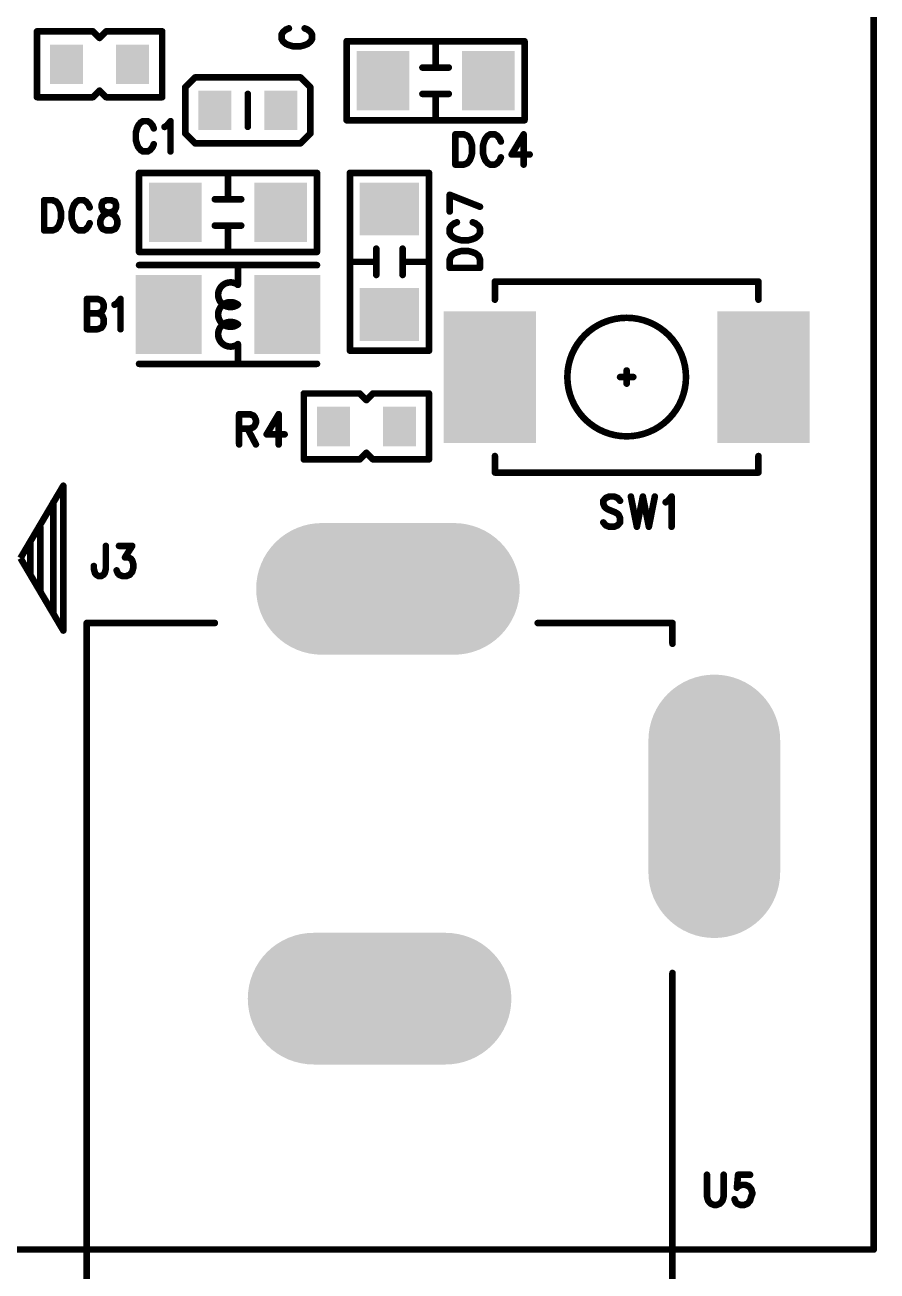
# Model space of a CAD drawing. Extents: x 100 to 134.1, y 89.8 to 141.6.
# Drawn here: x 121.12 to 134.05, y 99.67 to 118.6 of the extents above; entities that cross this region are included whole.
import ezdxf

# ---------------------------------------------------------------- set-up
doc = ezdxf.new("R2010")
doc.units = 0
doc.layers.get('0').update_dxf_attribs({"linetype": 'CONTINUOUS'})
doc.layers.add('MASK-TOP_PHO', color=10, linetype='CONTINUOUS')
doc.layers.add('SILK-TOP_PHO', color=9, linetype='CONTINUOUS')

# ---------------------------------------------------------------- blocks, each defined once
blk = doc.blocks.new('ROUND_1')
at = {"const_width": 0.050038}
blk.add_lwpolyline([(-0.025018, 0, 1), (0.025018, 0, 1)], format="xyb", close=True, dxfattribs=at)
blk = doc.blocks.new('SQUARE_16')
blk.add_solid([(0.250062, 0.250062), (0.250062, -0.250062), (-0.250062, 0.250062), (-0.250062, -0.250062)])
blk = doc.blocks.new('SQUARE_33')
blk.add_solid([(0.499998, 0.499998), (0.499998, -0.499998), (-0.499998, 0.499998), (-0.499998, -0.499998)])
blk = doc.blocks.new('ROUND_123')
at = {"const_width": 0.999998}
blk.add_lwpolyline([(-0.499998, 0, 1), (0.499998, 0, 1)], format="xyb", close=True, dxfattribs=at)
blk = doc.blocks.new('SQUARE_132')
blk.add_solid([(0.700024, 0.700024), (0.700024, -0.700024), (-0.700024, 0.700024), (-0.700024, -0.700024)])
blk = doc.blocks.new('SQUARE_165')
blk.add_solid([(0.40005, 0.40005), (0.40005, -0.40005), (-0.40005, 0.40005), (-0.40005, -0.40005)])

msp = doc.modelspace()

# ---------------------------------------------------------------- linework, layer by layer
at = {"layer": 'MASK-TOP_PHO'}
for points, const_width in [([(133.999986, 100.000054), (133.999986, 141.500098)], 0.100076), ([(121.750074, 117.94998), (121.750074, 118.050056)], 0.500124), ([(122.750072, 117.94998), (122.750072, 118.050056)], 0.500124), ([(126.549912, 117.700044), (126.549912, 117.80012)], 0.8001), ([(128.150112, 117.700044), (128.150112, 117.80012)], 0.8001), ([(124.000006, 117.350032), (124.000006, 117.249956)], 0.500124), ([(125.000004, 117.350032), (125.000004, 117.249956)], 0.500124), ([(123.400058, 115.700048), (123.400058, 115.800124)], 0.8001), ([(125.000004, 115.700048), (125.000004, 115.800124)], 0.8001), ([(126.700026, 115.800124), (126.59995, 115.800124)], 0.8001), ([(123.299982, 114.100102), (123.299982, 114.3)], 0.999996), ([(125.10008, 114.100102), (125.10008, 114.3)], 0.999996), ([(126.700026, 114.199924), (126.59995, 114.199924)], 0.8001), ([(128.175004, 112.94999), (128.175004, 113.549938)], 1.400048), ([(132.32511, 112.94999), (132.32511, 113.549938)], 1.400048), ([(125.800104, 112.450118), (125.800104, 112.54994)], 0.500124), ([(126.800102, 112.450118), (126.800102, 112.54994)], 0.500124), ([(127.627126, 110.033054), (125.626876, 110.033054)], 1.999996), ([(131.579874, 107.731052), (131.579874, 105.731056)], 1.999996), ([(127.500126, 103.810054), (125.499876, 103.810054)], 1.999996), ([(100.000054, 100.000054), (133.999986, 100.000054)], 0.100076)]:
    msp.add_lwpolyline(points, dxfattribs=dict(at, const_width=const_width))
at = {"layer": 'SILK-TOP_PHO', "const_width": 0.100076}
for points in [[(133.999986, 100.000054), (133.999986, 141.500098)], [(121.299986, 118.49989), (121.299986, 117.499892)], [(122.150124, 118.49989), (121.299986, 118.49989)], [(122.249946, 118.400068), (122.150124, 118.49989)], [(122.350022, 118.49989), (122.249946, 118.400068)], [(123.199906, 118.49989), (122.350022, 118.49989)], [(123.199906, 117.499892), (123.199906, 118.49989)], [(125.035818, 118.491), (125.013974, 118.454424)], [(125.013974, 118.454424), (125.013974, 118.38178)], [(125.07976, 118.527322), (125.035818, 118.491)], [(125.123448, 118.545356), (125.07976, 118.527322)], [(125.407928, 118.527322), (125.363986, 118.545356)], [(125.451616, 118.491), (125.407928, 118.527322)], [(125.47346, 118.454424), (125.451616, 118.491)], [(125.47346, 118.38178), (125.47346, 118.454424)], [(125.013974, 118.38178), (125.035818, 118.345458)], [(125.035818, 118.345458), (125.07976, 118.309136)], [(125.07976, 118.309136), (125.123448, 118.290848)], [(125.123448, 118.290848), (125.18898, 118.272814)], [(125.18898, 118.272814), (125.298454, 118.272814)], [(125.298454, 118.272814), (125.363986, 118.290848)], [(125.363986, 118.290848), (125.407928, 118.309136)], [(125.407928, 118.309136), (125.451616, 118.345458)], [(125.451616, 118.345458), (125.47346, 118.38178)], [(126.000002, 118.35003), (128.700022, 118.35003)], [(126.000002, 117.14988), (126.000002, 118.35003)], [(127.350012, 118.35003), (127.350012, 117.94998)], [(128.700022, 118.35003), (128.700022, 117.14988)], [(127.150114, 117.94998), (127.54991, 117.94998)], [(123.700032, 117.80012), (123.549918, 117.650006)], [(125.299978, 117.80012), (123.700032, 117.80012)], [(125.450092, 117.650006), (125.299978, 117.80012)], [(121.299986, 117.499892), (122.150124, 117.499892)], [(122.150124, 117.499892), (122.249946, 117.599968)], [(122.249946, 117.599968), (122.350022, 117.499892)], [(122.350022, 117.499892), (123.199906, 117.499892)], [(123.549918, 117.650006), (123.549918, 116.949982)], [(124.499878, 117.54993), (124.499878, 117.050058)], [(125.450092, 116.949982), (125.450092, 117.650006)], [(127.150114, 117.54993), (127.54991, 117.54993)], [(127.350012, 117.14988), (127.350012, 117.54993)], [(122.872754, 117.114066), (122.836432, 117.070378)], [(122.909076, 117.13591), (122.872754, 117.114066)], [(122.98172, 117.13591), (122.909076, 117.13591)], [(123.018296, 117.114066), (122.98172, 117.13591)], [(123.054618, 117.070378), (123.018296, 117.114066)], [(123.272804, 117.070378), (123.32716, 117.13591)], [(123.32716, 117.13591), (123.32716, 116.676678)], [(128.700022, 117.14988), (126.000002, 117.14988)], [(122.818144, 117.026436), (122.80011, 116.960904)], [(122.80011, 116.960904), (122.80011, 116.851684)], [(122.836432, 117.070378), (122.818144, 117.026436)], [(123.072652, 117.026436), (123.054618, 117.070378)], [(123.236482, 117.048534), (123.272804, 117.070378)], [(123.549918, 116.949982), (123.700032, 116.800122)], [(125.299978, 116.800122), (125.450092, 116.949982)], [(127.649986, 116.936012), (127.649986, 116.476526)], [(127.649986, 116.936012), (127.77724, 116.936012)], [(127.77724, 116.936012), (127.83185, 116.914168)], [(127.83185, 116.914168), (127.868172, 116.870226)], [(128.140968, 116.914168), (128.104646, 116.870226)], [(128.17729, 116.936012), (128.140968, 116.914168)], [(128.249934, 116.936012), (128.17729, 116.936012)], [(128.286256, 116.914168), (128.249934, 116.936012)], [(128.322832, 116.870226), (128.286256, 116.914168)], [(128.686306, 116.936012), (128.504442, 116.629688)], [(128.686306, 116.936012), (128.686306, 116.476526)], [(122.80011, 116.851684), (122.818144, 116.785898)], [(122.818144, 116.785898), (122.836432, 116.74221)], [(122.836432, 116.74221), (122.872754, 116.698522)], [(123.018296, 116.698522), (123.054618, 116.74221)], [(123.054618, 116.74221), (123.072652, 116.785898)], [(123.700032, 116.800122), (125.299978, 116.800122)], [(127.868172, 116.870226), (127.88646, 116.826538)], [(127.88646, 116.826538), (127.904494, 116.761006)], [(127.904494, 116.761006), (127.904494, 116.651532)], [(128.086358, 116.826538), (128.06807, 116.761006)], [(128.06807, 116.761006), (128.06807, 116.651532)], [(128.104646, 116.870226), (128.086358, 116.826538)], [(128.340866, 116.826538), (128.322832, 116.870226)], [(122.872754, 116.698522), (122.909076, 116.676678)], [(122.909076, 116.676678), (122.98172, 116.676678)], [(122.98172, 116.676678), (123.018296, 116.698522)], [(127.868172, 116.542312), (127.83185, 116.49837)], [(127.88646, 116.586), (127.868172, 116.542312)], [(127.904494, 116.651532), (127.88646, 116.586)], [(128.06807, 116.651532), (128.086358, 116.586)], [(128.086358, 116.586), (128.104646, 116.542312)], [(128.104646, 116.542312), (128.140968, 116.49837)], [(128.286256, 116.49837), (128.322832, 116.542312)], [(128.322832, 116.542312), (128.340866, 116.586)], [(128.504442, 116.629688), (128.777238, 116.629688)], [(122.849894, 116.350034), (125.549914, 116.350034)], [(122.849894, 115.149884), (122.849894, 116.350034)], [(124.199904, 116.350034), (124.199904, 115.949984)], [(125.549914, 116.350034), (125.549914, 115.149884)], [(126.05004, 113.650014), (126.05004, 116.350034)], [(126.05004, 116.350034), (127.249936, 116.350034)], [(127.249936, 116.350034), (127.249936, 113.650014)], [(127.77724, 116.476526), (127.649986, 116.476526)], [(127.83185, 116.49837), (127.77724, 116.476526)], [(128.140968, 116.49837), (128.17729, 116.476526)], [(128.17729, 116.476526), (128.249934, 116.476526)], [(128.249934, 116.476526), (128.286256, 116.49837)], [(127.564134, 116.018056), (128.023366, 115.836446)], [(127.564134, 115.763548), (127.564134, 116.018056)], [(121.409206, 115.936014), (121.409206, 115.476528)], [(121.409206, 115.936014), (121.53646, 115.936014)], [(121.53646, 115.936014), (121.590816, 115.91417)], [(121.590816, 115.91417), (121.627392, 115.870228)], [(121.627392, 115.870228), (121.645426, 115.82654)], [(121.645426, 115.82654), (121.663714, 115.761008)], [(121.845578, 115.82654), (121.82729, 115.761008)], [(121.863612, 115.870228), (121.845578, 115.82654)], [(121.899934, 115.91417), (121.863612, 115.870228)], [(121.936256, 115.936014), (121.899934, 115.91417)], [(122.009154, 115.936014), (121.936256, 115.936014)], [(122.045476, 115.91417), (122.009154, 115.936014)], [(122.081798, 115.870228), (122.045476, 115.91417)], [(122.100086, 115.82654), (122.081798, 115.870228)], [(122.299984, 115.91417), (122.281696, 115.870228)], [(122.281696, 115.870228), (122.281696, 115.82654)], [(122.281696, 115.82654), (122.299984, 115.782852)], [(122.354594, 115.936014), (122.299984, 115.91417)], [(122.299984, 115.782852), (122.336306, 115.761008)], [(122.427238, 115.936014), (122.354594, 115.936014)], [(122.481848, 115.91417), (122.427238, 115.936014)], [(122.445526, 115.761008), (122.481848, 115.782852)], [(122.499882, 115.870228), (122.481848, 115.91417)], [(122.481848, 115.782852), (122.499882, 115.82654)], [(122.499882, 115.82654), (122.499882, 115.870228)], [(124.000006, 115.949984), (124.400056, 115.949984)], [(121.645426, 115.586002), (121.627392, 115.542314)], [(121.663714, 115.651534), (121.645426, 115.586002)], [(121.663714, 115.761008), (121.663714, 115.651534)], [(121.82729, 115.761008), (121.82729, 115.651534)], [(121.82729, 115.651534), (121.845578, 115.586002)], [(121.845578, 115.586002), (121.863612, 115.542314)], [(122.081798, 115.542314), (122.100086, 115.586002)], [(122.263662, 115.62969), (122.281696, 115.673378)], [(122.263662, 115.564158), (122.263662, 115.62969)], [(122.281696, 115.673378), (122.318272, 115.717066)], [(122.318272, 115.717066), (122.372628, 115.739164)], [(122.336306, 115.761008), (122.409204, 115.739164)], [(122.372628, 115.739164), (122.445526, 115.761008)], [(122.409204, 115.739164), (122.46356, 115.717066)], [(122.46356, 115.717066), (122.499882, 115.673378)], [(122.499882, 115.673378), (122.51817, 115.62969)], [(122.51817, 115.62969), (122.51817, 115.564158)], [(127.629666, 115.581938), (127.585978, 115.545362)], [(127.673354, 115.599972), (127.629666, 115.581938)], [(127.957834, 115.581938), (127.914146, 115.599972)], [(128.001522, 115.545362), (127.957834, 115.581938)], [(121.53646, 115.476528), (121.409206, 115.476528)], [(121.590816, 115.498372), (121.53646, 115.476528)], [(121.627392, 115.542314), (121.590816, 115.498372)], [(121.863612, 115.542314), (121.899934, 115.498372)], [(121.899934, 115.498372), (121.936256, 115.476528)], [(121.936256, 115.476528), (122.009154, 115.476528)], [(122.009154, 115.476528), (122.045476, 115.498372)], [(122.045476, 115.498372), (122.081798, 115.542314)], [(122.281696, 115.520216), (122.263662, 115.564158)], [(122.299984, 115.498372), (122.281696, 115.520216)], [(122.354594, 115.476528), (122.299984, 115.498372)], [(122.427238, 115.476528), (122.354594, 115.476528)], [(122.481848, 115.498372), (122.427238, 115.476528)], [(122.499882, 115.520216), (122.481848, 115.498372)], [(122.51817, 115.564158), (122.499882, 115.520216)], [(124.000006, 115.549934), (124.400056, 115.549934)], [(124.199904, 115.149884), (124.199904, 115.549934)], [(127.585978, 115.545362), (127.564134, 115.50904)], [(127.564134, 115.50904), (127.564134, 115.436396)], [(127.564134, 115.436396), (127.585978, 115.400074)], [(127.585978, 115.400074), (127.629666, 115.363752)], [(127.957834, 115.363752), (128.001522, 115.400074)], [(128.023366, 115.50904), (128.001522, 115.545362)], [(128.001522, 115.400074), (128.023366, 115.436396)], [(128.023366, 115.436396), (128.023366, 115.50904)], [(127.629666, 115.363752), (127.673354, 115.345464)], [(127.673354, 115.345464), (127.73914, 115.327176)], [(127.73914, 115.327176), (127.84836, 115.327176)], [(127.84836, 115.327176), (127.914146, 115.345464)], [(127.914146, 115.345464), (127.957834, 115.363752)], [(125.549914, 115.149884), (122.849894, 115.149884)], [(126.45009, 114.800126), (126.45009, 115.199922)], [(126.849886, 114.800126), (126.849886, 115.199922)], [(127.564134, 115.036346), (127.585978, 115.090956)], [(127.564134, 114.909092), (127.564134, 115.036346)], [(127.585978, 115.090956), (127.629666, 115.127278)], [(127.629666, 115.127278), (127.673354, 115.145566)], [(127.673354, 115.145566), (127.73914, 115.1636)], [(127.73914, 115.1636), (127.84836, 115.1636)], [(127.84836, 115.1636), (127.914146, 115.145566)], [(127.914146, 115.145566), (127.957834, 115.127278)], [(127.957834, 115.127278), (128.001522, 115.090956)], [(128.001522, 115.090956), (128.023366, 115.036346)], [(128.023366, 115.036346), (128.023366, 114.909092)], [(122.849894, 114.949986), (125.549914, 114.949986)], [(124.350018, 114.899948), (124.350018, 114.650012)], [(126.05004, 115.000024), (126.45009, 115.000024)], [(127.249936, 115.000024), (126.849886, 115.000024)], [(127.564134, 114.909092), (128.023366, 114.909092)], [(128.249934, 114.424968), (128.249934, 114.70005)], [(128.249934, 114.70005), (132.249926, 114.70005)], [(132.249926, 114.70005), (132.249926, 114.424968)], [(122.059192, 114.43589), (122.059192, 113.976658)], [(122.059192, 114.43589), (122.222768, 114.43589)], [(122.222768, 114.43589), (122.277378, 114.414046)], [(122.277378, 114.414046), (122.295412, 114.392202)], [(122.295412, 114.260884), (122.277378, 114.23904)], [(122.295412, 114.392202), (122.3137, 114.348514)], [(122.3137, 114.304572), (122.295412, 114.260884)], [(122.3137, 114.348514), (122.3137, 114.304572)], [(122.477276, 114.348514), (122.513598, 114.370358)], [(122.513598, 114.370358), (122.568208, 114.43589)], [(122.568208, 114.43589), (122.568208, 113.976658)], [(122.059192, 114.217196), (122.222768, 114.217196)], [(122.277378, 114.23904), (122.222768, 114.217196)], [(122.222768, 114.217196), (122.277378, 114.195352)], [(122.277378, 114.195352), (122.295412, 114.173508)], [(122.295412, 114.173508), (122.3137, 114.129566)], [(122.3137, 114.129566), (122.3137, 114.064034)], [(122.222768, 113.976658), (122.059192, 113.976658)], [(122.277378, 113.998502), (122.222768, 113.976658)], [(122.295412, 114.020346), (122.277378, 113.998502)], [(122.3137, 114.064034), (122.295412, 114.020346)], [(124.350018, 113.75009), (124.350018, 113.4999)], [(127.249936, 113.650014), (126.05004, 113.650014)], [(122.849894, 113.450116), (125.549914, 113.450116)], [(130.24993, 113.35004), (130.24993, 113.149888)], [(130.150108, 113.249964), (130.350006, 113.249964)], [(125.350016, 113.000028), (125.350016, 112.00003)], [(126.1999, 113.000028), (125.350016, 113.000028)], [(126.299976, 112.899952), (126.1999, 113.000028)], [(126.400052, 113.000028), (126.299976, 112.899952)], [(127.249936, 113.000028), (126.400052, 113.000028)], [(127.249936, 112.00003), (127.249936, 113.000028)], [(124.368306, 112.68583), (124.368306, 112.226598)], [(124.368306, 112.68583), (124.531882, 112.68583)], [(124.531882, 112.68583), (124.586238, 112.663986)], [(124.586238, 112.663986), (124.604526, 112.642142)], [(124.604526, 112.642142), (124.622814, 112.598454)], [(124.622814, 112.554766), (124.604526, 112.510824)], [(124.622814, 112.598454), (124.622814, 112.554766)], [(124.968254, 112.68583), (124.78639, 112.37976)], [(124.968254, 112.68583), (124.968254, 112.226598)], [(124.531882, 112.467136), (124.368306, 112.467136)], [(124.49556, 112.467136), (124.622814, 112.226598)], [(124.586238, 112.48898), (124.531882, 112.467136)], [(124.604526, 112.510824), (124.586238, 112.48898)], [(124.78639, 112.37976), (125.059186, 112.37976)], [(125.350016, 112.00003), (126.1999, 112.00003)], [(126.1999, 112.00003), (126.299976, 112.100106)], [(126.299976, 112.100106), (126.400052, 112.00003)], [(126.400052, 112.00003), (127.249936, 112.00003)], [(128.249934, 112.050068), (128.249934, 111.799878)], [(132.249926, 111.799878), (132.249926, 112.050068)], [(128.249934, 111.799878), (132.249926, 111.799878)], [(121.05005, 110.499906), (121.700036, 111.59998)], [(121.700036, 111.59998), (121.700036, 109.400086)], [(129.986278, 111.435896), (129.931922, 111.414052)], [(130.059176, 111.435896), (129.986278, 111.435896)], [(130.113532, 111.414052), (130.059176, 111.435896)], [(130.313684, 111.435896), (130.404616, 110.976664)], [(130.495548, 111.435896), (130.404616, 110.976664)], [(130.495548, 111.435896), (130.58648, 110.976664)], [(130.677158, 111.435896), (130.58648, 110.976664)], [(130.87731, 111.370364), (130.93192, 111.435896)], [(130.93192, 111.435896), (130.93192, 110.976664)], [(121.549922, 111.350044), (121.549922, 109.674914)], [(129.931922, 111.414052), (129.895346, 111.370364)], [(129.895346, 111.370364), (129.895346, 111.326676)], [(129.895346, 111.326676), (129.913634, 111.282734)], [(129.913634, 111.282734), (129.931922, 111.26089)], [(129.931922, 111.26089), (129.968244, 111.239046)], [(129.968244, 111.239046), (130.07721, 111.195358)], [(130.150108, 111.370364), (130.113532, 111.414052)], [(130.840988, 111.34852), (130.87731, 111.370364)], [(129.931922, 110.998508), (129.895346, 111.042196)], [(130.07721, 111.195358), (130.113532, 111.173514)], [(130.113532, 111.173514), (130.13182, 111.15167)], [(130.150108, 111.042196), (130.113532, 110.998508)], [(130.13182, 111.15167), (130.150108, 111.107728)], [(130.150108, 111.107728), (130.150108, 111.042196)], [(121.350024, 110.974886), (121.350024, 110.000034)], [(129.986278, 110.976664), (129.931922, 110.998508)], [(130.059176, 110.976664), (129.986278, 110.976664)], [(130.113532, 110.998508), (130.059176, 110.976664)], [(121.19991, 110.750096), (121.19991, 110.24997)], [(122.34545, 110.685834), (122.34545, 110.335822)], [(122.545348, 110.685834), (122.7455, 110.685834)], [(122.7455, 110.685834), (122.63628, 110.510828)], [(121.700036, 109.400086), (121.05005, 110.499906)], [(122.63628, 110.510828), (122.69089, 110.510828)], [(122.69089, 110.510828), (122.727212, 110.488984)], [(122.727212, 110.488984), (122.7455, 110.46714)], [(122.163586, 110.335822), (122.163586, 110.379764)], [(122.181874, 110.27029), (122.163586, 110.335822)], [(122.34545, 110.335822), (122.327162, 110.27029)], [(122.527314, 110.27029), (122.509026, 110.313978)], [(122.7455, 110.292134), (122.709178, 110.248446)], [(122.7455, 110.46714), (122.763534, 110.401608)], [(122.763534, 110.35792), (122.7455, 110.292134)], [(122.763534, 110.401608), (122.763534, 110.35792)], [(122.199908, 110.248446), (122.181874, 110.27029)], [(122.236484, 110.226602), (122.199908, 110.248446)], [(122.272806, 110.226602), (122.236484, 110.226602)], [(122.309128, 110.248446), (122.272806, 110.226602)], [(122.327162, 110.27029), (122.309128, 110.248446)], [(122.545348, 110.248446), (122.527314, 110.27029)], [(122.599958, 110.226602), (122.545348, 110.248446)], [(122.654568, 110.226602), (122.599958, 110.226602)], [(122.709178, 110.248446), (122.654568, 110.226602)], [(122.054874, 96.179894), (122.054874, 109.514894)], [(122.054874, 109.514894), (124.000006, 109.514894)], [(128.89992, 109.514894), (130.944874, 109.514894)], [(130.944874, 109.514894), (130.944874, 109.199934)], [(130.944874, 104.199944), (130.944874, 96.179894)], [(131.468114, 101.135942), (131.468114, 100.807774)], [(131.722622, 100.807774), (131.722622, 101.135942)], [(131.940808, 101.135942), (131.922774, 100.939092)], [(132.122672, 101.135942), (131.940808, 101.135942)], [(131.922774, 100.939092), (131.940808, 100.960936)], [(131.940808, 100.960936), (131.995418, 100.98278)], [(131.995418, 100.98278), (132.050028, 100.98278)], [(132.050028, 100.98278), (132.104638, 100.960936)], [(132.104638, 100.960936), (132.14096, 100.917248)], [(132.14096, 100.917248), (132.158994, 100.851462)], [(132.158994, 100.851462), (132.14096, 100.807774)], [(131.468114, 100.807774), (131.486402, 100.742242)], [(131.486402, 100.742242), (131.522724, 100.698554)], [(131.522724, 100.698554), (131.577334, 100.676456)], [(131.577334, 100.676456), (131.613656, 100.676456)], [(131.613656, 100.676456), (131.668266, 100.698554)], [(131.668266, 100.698554), (131.704588, 100.742242)], [(131.704588, 100.742242), (131.722622, 100.807774)], [(131.904486, 100.720398), (131.886452, 100.764086)], [(131.922774, 100.698554), (131.904486, 100.720398)], [(131.977384, 100.676456), (131.922774, 100.698554)], [(132.03174, 100.676456), (131.977384, 100.676456)], [(132.08635, 100.698554), (132.03174, 100.676456)], [(132.122672, 100.742242), (132.08635, 100.698554)], [(132.14096, 100.807774), (132.122672, 100.742242)], [(100.000054, 100.000054), (133.999986, 100.000054)], [(130.899916, 100.000054), (122.100086, 100.000054)]]:
    msp.add_lwpolyline(points, dxfattribs=at)
for points in [[(124.349764, 114.650266, 1.9989626), (124.350018, 114.350292)], [(124.349764, 114.350292, 1.9989626), (124.350018, 114.050318)], [(124.349764, 114.050318, 1.9989626), (124.350018, 113.750344)]]:
    msp.add_lwpolyline(points, format="xyb", dxfattribs=at)
msp.add_lwpolyline([(129.349754, 113.249964, 1), (131.150106, 113.249964, 1)], format="xyb", close=True, dxfattribs=at)

# ---------------------------------------------------------------- block references
at = {"layer": 'MASK-TOP_PHO'}
for name, p in [('SQUARE_16', (121.750074, 118.050056)), ('SQUARE_16', (122.750072, 118.050056)), ('SQUARE_16', (121.750074, 117.94998)), ('SQUARE_16', (122.750072, 117.94998)), ('SQUARE_165', (126.549912, 117.80012)), ('SQUARE_165', (126.549912, 117.700044)), ('SQUARE_165', (128.150112, 117.80012)), ('SQUARE_165', (128.150112, 117.700044)), ('SQUARE_16', (124.000006, 117.350032)), ('SQUARE_16', (125.000004, 117.350032)), ('SQUARE_16', (124.000006, 117.249956)), ('SQUARE_16', (125.000004, 117.249956)), ('SQUARE_165', (123.400058, 115.800124)), ('SQUARE_165', (125.000004, 115.800124)), ('SQUARE_165', (126.59995, 115.800124)), ('SQUARE_165', (126.700026, 115.800124)), ('SQUARE_165', (123.400058, 115.700048)), ('SQUARE_165', (125.000004, 115.700048)), ('SQUARE_33', (123.299982, 114.3)), ('SQUARE_33', (125.10008, 114.3)), ('SQUARE_33', (123.299982, 114.100102)), ('SQUARE_33', (125.10008, 114.100102)), ('SQUARE_165', (126.59995, 114.199924)), ('SQUARE_165', (126.700026, 114.199924)), ('SQUARE_132', (128.175004, 113.549938)), ('SQUARE_132', (132.32511, 113.549938)), ('SQUARE_132', (128.175004, 112.94999)), ('SQUARE_132', (132.32511, 112.94999)), ('SQUARE_16', (125.800104, 112.54994)), ('SQUARE_16', (126.800102, 112.54994)), ('SQUARE_16', (125.800104, 112.450118)), ('SQUARE_16', (126.800102, 112.450118)), ('ROUND_123', (125.626876, 110.033054)), ('ROUND_123', (127.627126, 110.033054)), ('ROUND_123', (131.579874, 107.731052)), ('ROUND_123', (131.579874, 105.731056)), ('ROUND_123', (125.499876, 103.810054)), ('ROUND_123', (127.500126, 103.810054)), ('ROUND_1', (133.999986, 100.000054))]:
    msp.add_blockref(name, p, dxfattribs=at)
at = {"layer": 'SILK-TOP_PHO'}
for p in [(121.299986, 118.49989), (121.299986, 118.49989), (122.150124, 118.49989), (122.350022, 118.49989), (123.199906, 118.49989), (125.013974, 118.454424), (125.035818, 118.491), (125.07976, 118.527322), (125.123448, 118.545356), (125.363986, 118.545356), (125.407928, 118.527322), (125.451616, 118.491), (125.47346, 118.454424), (122.249946, 118.400068), (125.013974, 118.38178), (125.035818, 118.345458), (125.07976, 118.309136), (125.123448, 118.290848), (125.18898, 118.272814), (125.298454, 118.272814), (125.363986, 118.290848), (125.407928, 118.309136), (125.451616, 118.345458), (125.47346, 118.38178), (126.000002, 118.35003), (126.000002, 118.35003), (127.350012, 118.35003), (128.700022, 118.35003), (127.150114, 117.94998), (127.350012, 117.94998), (127.54991, 117.94998), (123.700032, 117.80012), (125.299978, 117.80012), (121.299986, 117.499892), (122.150124, 117.499892), (122.249946, 117.599968), (122.350022, 117.499892), (123.199906, 117.499892), (123.549918, 117.650006), (124.499878, 117.54993), (125.450092, 117.650006), (127.150114, 117.54993), (127.350012, 117.54993), (127.54991, 117.54993), (122.872754, 117.114066), (122.909076, 117.13591), (122.98172, 117.13591), (123.018296, 117.114066), (123.32716, 117.13591), (126.000002, 117.14988), (127.350012, 117.14988), (128.700022, 117.14988), (122.80011, 116.960904), (122.818144, 117.026436), (122.818144, 117.026436), (122.836432, 117.070378), (123.054618, 117.070378), (123.072652, 117.026436), (123.236482, 117.048534), (123.272804, 117.070378), (123.549918, 116.949982), (124.499878, 117.050058), (125.450092, 116.949982), (127.649986, 116.936012), (127.649986, 116.936012), (127.77724, 116.936012), (127.83185, 116.914168), (128.140968, 116.914168), (128.17729, 116.936012), (128.249934, 116.936012), (128.286256, 116.914168), (128.686306, 116.936012), (128.686306, 116.936012), (122.80011, 116.851684), (122.818144, 116.785898), (122.836432, 116.74221), (123.054618, 116.74221), (123.072652, 116.785898), (123.700032, 116.800122), (125.299978, 116.800122), (125.299978, 116.800122), (127.868172, 116.870226), (127.88646, 116.826538), (127.904494, 116.761006), (128.06807, 116.761006), (128.086358, 116.826538), (128.104646, 116.870226), (128.322832, 116.870226), (128.340866, 116.826538), (122.872754, 116.698522), (122.909076, 116.676678), (122.98172, 116.676678), (123.018296, 116.698522), (123.32716, 116.676678), (127.868172, 116.542312), (127.88646, 116.586), (127.904494, 116.651532), (128.06807, 116.651532), (128.086358, 116.586), (128.104646, 116.542312), (128.322832, 116.542312), (128.340866, 116.586), (128.504442, 116.629688), (128.777238, 116.629688), (122.849894, 116.350034), (122.849894, 116.350034), (124.199904, 116.350034), (125.549914, 116.350034), (126.05004, 116.350034), (127.249936, 116.350034), (127.649986, 116.476526), (127.649986, 116.476526), (127.77724, 116.476526), (127.83185, 116.49837), (128.140968, 116.49837), (128.17729, 116.476526), (128.249934, 116.476526), (128.286256, 116.49837), (128.686306, 116.476526), (127.564134, 116.018056), (127.564134, 116.018056), (121.409206, 115.936014), (121.409206, 115.936014), (121.53646, 115.936014), (121.590816, 115.91417), (121.627392, 115.870228), (121.645426, 115.82654), (121.845578, 115.82654), (121.863612, 115.870228), (121.899934, 115.91417), (121.936256, 115.936014), (122.009154, 115.936014), (122.045476, 115.91417), (122.081798, 115.870228), (122.100086, 115.82654), (122.281696, 115.870228), (122.281696, 115.82654), (122.299984, 115.91417), (122.299984, 115.782852), (122.354594, 115.936014), (122.354594, 115.936014), (122.427238, 115.936014), (122.481848, 115.91417), (122.481848, 115.782852), (122.499882, 115.870228), (122.499882, 115.82654), (124.000006, 115.949984), (124.199904, 115.949984), (124.400056, 115.949984), (128.023366, 115.836446), (121.645426, 115.586002), (121.663714, 115.761008), (121.663714, 115.651534), (121.82729, 115.761008), (121.82729, 115.651534), (121.845578, 115.586002), (122.100086, 115.586002), (122.263662, 115.62969), (122.281696, 115.673378), (122.318272, 115.717066), (122.336306, 115.761008), (122.372628, 115.739164), (122.409204, 115.739164), (122.445526, 115.761008), (122.46356, 115.717066), (122.499882, 115.673378), (122.51817, 115.62969), (127.564134, 115.763548), (127.629666, 115.581938), (127.673354, 115.599972), (127.914146, 115.599972), (127.957834, 115.581938), (121.409206, 115.476528), (121.409206, 115.476528), (121.53646, 115.476528), (121.590816, 115.498372), (121.627392, 115.542314), (121.627392, 115.542314), (121.863612, 115.542314), (121.863612, 115.542314), (121.899934, 115.498372), (121.936256, 115.476528), (122.009154, 115.476528), (122.045476, 115.498372), (122.081798, 115.542314), (122.081798, 115.542314), (122.263662, 115.564158), (122.281696, 115.520216), (122.299984, 115.498372), (122.354594, 115.476528), (122.427238, 115.476528), (122.481848, 115.498372), (122.499882, 115.520216), (122.51817, 115.564158), (124.000006, 115.549934), (124.199904, 115.549934), (124.400056, 115.549934), (127.564134, 115.50904), (127.564134, 115.436396), (127.585978, 115.545362), (127.585978, 115.400074), (128.001522, 115.545362), (128.001522, 115.400074), (128.023366, 115.50904), (128.023366, 115.436396), (127.629666, 115.363752), (127.673354, 115.345464), (127.73914, 115.327176), (127.84836, 115.327176), (127.914146, 115.345464), (127.957834, 115.363752), (122.849894, 115.149884), (124.199904, 115.149884), (125.549914, 115.149884), (126.45009, 115.199922), (126.849886, 115.199922), (127.564134, 115.036346), (127.585978, 115.090956), (127.629666, 115.127278), (127.673354, 115.145566), (127.73914, 115.1636), (127.84836, 115.1636), (127.914146, 115.145566), (127.957834, 115.127278), (128.001522, 115.090956), (128.023366, 115.036346), (122.849894, 114.949986), (124.350018, 114.899948), (125.549914, 114.949986), (126.05004, 115.000024), (126.45009, 115.000024), (126.849886, 115.000024), (127.249936, 115.000024), (127.564134, 114.909092), (127.564134, 114.909092), (128.023366, 114.909092), (128.023366, 114.909092), (124.349764, 114.650266), (124.350018, 114.650012), (126.45009, 114.800126), (126.849886, 114.800126), (128.249934, 114.70005), (132.249926, 114.70005), (122.059192, 114.43589), (122.059192, 114.43589), (122.222768, 114.43589), (122.277378, 114.414046), (122.295412, 114.392202), (122.295412, 114.260884), (122.3137, 114.348514), (122.3137, 114.304572), (122.477276, 114.348514), (122.513598, 114.370358), (122.568208, 114.43589), (124.349764, 114.350292), (124.350018, 114.350292), (128.249934, 114.424968), (132.249926, 114.424968), (122.059192, 114.217196), (122.222768, 114.217196), (122.222768, 114.217196), (122.277378, 114.23904), (122.277378, 114.195352), (122.295412, 114.173508), (122.3137, 114.129566), (122.059192, 113.976658), (122.059192, 113.976658), (122.222768, 113.976658), (122.277378, 113.998502), (122.295412, 114.020346), (122.3137, 114.064034), (122.568208, 113.976658), (124.349764, 114.050318), (124.350018, 114.050318), (124.350018, 113.750344), (124.350018, 113.75009), (124.350018, 113.4999), (126.05004, 113.650014), (126.05004, 113.650014), (127.249936, 113.650014), (122.849894, 113.450116), (125.549914, 113.450116), (130.24993, 113.35004), (130.150108, 113.249964), (130.24993, 113.149888), (130.350006, 113.249964), (125.350016, 113.000028), (125.350016, 113.000028), (126.1999, 113.000028), (126.400052, 113.000028), (127.249936, 113.000028), (126.299976, 112.899952), (124.368306, 112.68583), (124.368306, 112.68583), (124.531882, 112.68583), (124.586238, 112.663986), (124.604526, 112.642142), (124.622814, 112.598454), (124.622814, 112.554766), (124.968254, 112.68583), (124.968254, 112.68583), (124.368306, 112.467136), (124.49556, 112.467136), (124.531882, 112.467136), (124.586238, 112.48898), (124.604526, 112.510824), (124.78639, 112.37976), (125.059186, 112.37976), (124.368306, 112.226598), (124.622814, 112.226598), (124.968254, 112.226598), (125.350016, 112.00003), (126.1999, 112.00003), (126.299976, 112.100106), (126.400052, 112.00003), (127.249936, 112.00003), (128.249934, 112.050068), (132.249926, 112.050068), (128.249934, 111.799878), (132.249926, 111.799878), (121.700036, 111.59998), (129.986278, 111.435896), (130.059176, 111.435896), (130.313684, 111.435896), (130.495548, 111.435896), (130.495548, 111.435896), (130.677158, 111.435896), (130.93192, 111.435896), (121.549922, 111.350044), (129.895346, 111.370364), (129.895346, 111.326676), (129.913634, 111.282734), (129.931922, 111.414052), (129.931922, 111.26089), (129.968244, 111.239046), (130.113532, 111.414052), (130.150108, 111.370364), (130.840988, 111.34852), (130.87731, 111.370364), (129.895346, 111.042196), (130.07721, 111.195358), (130.113532, 111.173514), (130.13182, 111.15167), (130.150108, 111.107728), (130.150108, 111.042196), (121.350024, 110.974886), (129.931922, 110.998508), (129.986278, 110.976664), (130.059176, 110.976664), (130.113532, 110.998508), (130.404616, 110.976664), (130.404616, 110.976664), (130.58648, 110.976664), (130.58648, 110.976664), (130.93192, 110.976664), (121.19991, 110.750096), (122.34545, 110.685834), (122.545348, 110.685834), (122.7455, 110.685834), (122.63628, 110.510828), (122.69089, 110.510828), (122.727212, 110.488984), (122.163586, 110.379764), (122.163586, 110.335822), (122.34545, 110.335822), (122.509026, 110.313978), (122.7455, 110.46714), (122.7455, 110.292134), (122.763534, 110.401608), (122.763534, 110.35792), (121.19991, 110.24997), (122.181874, 110.27029), (122.199908, 110.248446), (122.236484, 110.226602), (122.272806, 110.226602), (122.309128, 110.248446), (122.327162, 110.27029), (122.527314, 110.27029), (122.545348, 110.248446), (122.599958, 110.226602), (122.654568, 110.226602), (122.709178, 110.248446), (121.350024, 110.000034), (121.549922, 109.674914), (121.700036, 109.400086), (122.054874, 109.514894), (124.000006, 109.514894), (128.89992, 109.514894), (130.944874, 109.514894), (130.944874, 109.199934), (130.944874, 104.199944), (131.468114, 101.135942), (131.722622, 101.135942), (131.940808, 101.135942), (132.122672, 101.135942), (131.922774, 100.939092), (131.940808, 100.960936), (131.995418, 100.98278), (132.050028, 100.98278), (132.104638, 100.960936), (132.14096, 100.917248), (132.158994, 100.851462), (131.468114, 100.807774), (131.486402, 100.742242), (131.522724, 100.698554), (131.577334, 100.676456), (131.613656, 100.676456), (131.668266, 100.698554), (131.704588, 100.742242), (131.722622, 100.807774), (131.886452, 100.764086), (131.904486, 100.720398), (131.922774, 100.698554), (131.977384, 100.676456), (132.03174, 100.676456), (132.08635, 100.698554), (132.122672, 100.742242), (132.14096, 100.807774), (122.100086, 100.000054), (130.899916, 100.000054), (133.999986, 100.000054)]:
    msp.add_blockref('ROUND_1', p, dxfattribs=at)

doc.saveas('drawing.dxf')
